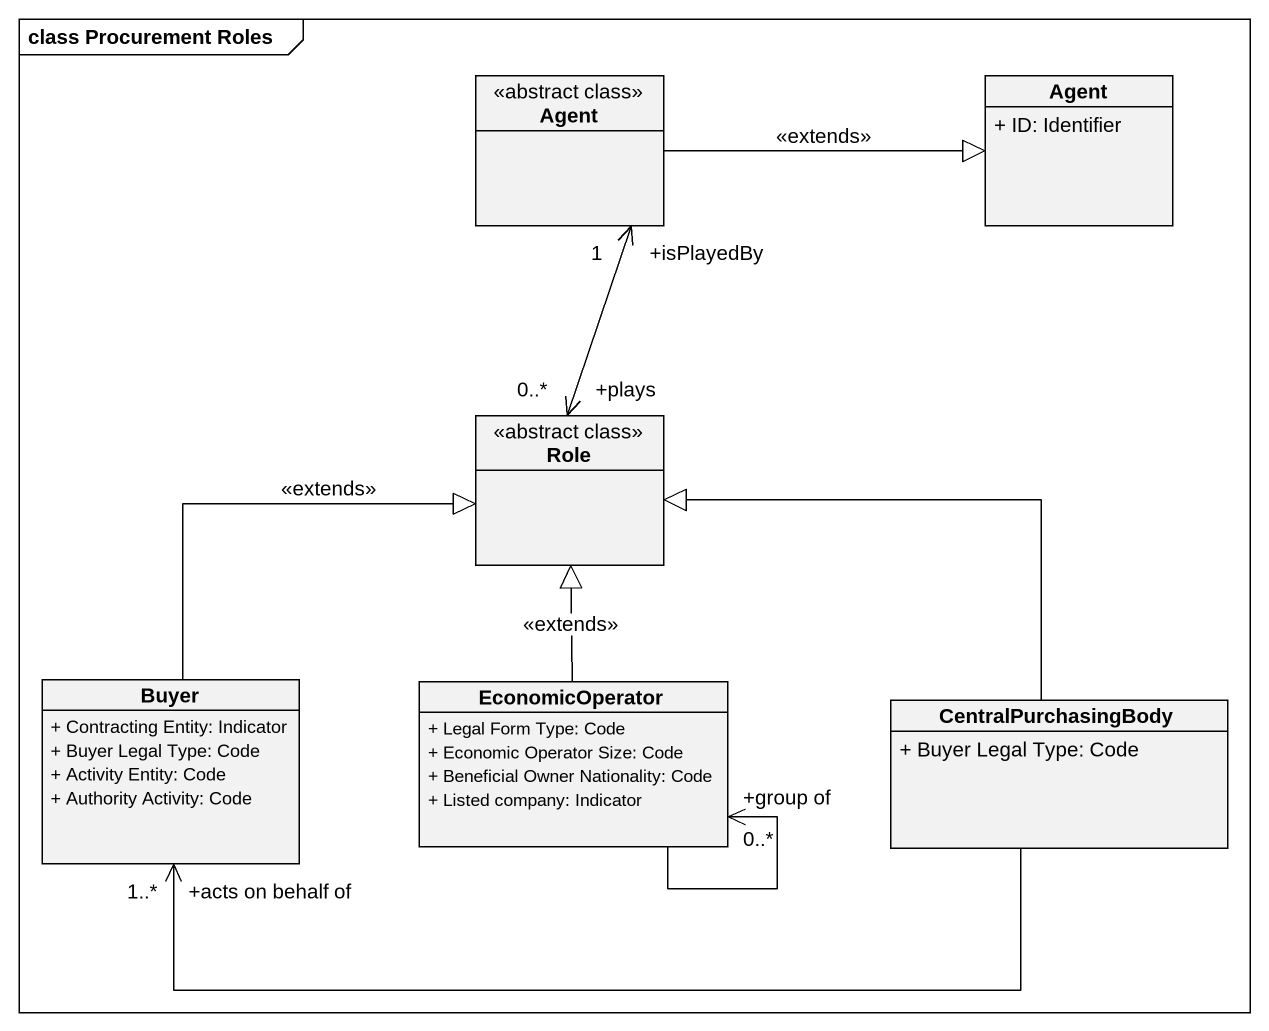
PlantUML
@startuml
mainframe class Procurement Roles
hide circle
hide empty members
skinparam classAttributeIconSize 0
class "Agent" as Agent_ <<abstract class>>
class "Agent" as Agent__2 {
  + ID: Identifier
}
class Role <<abstract class>>
class Buyer {
  + Contracting Entity: Indicator
  + Buyer Legal Type: Code
  + Activity Entity: Code
  + Authority Activity: Code
}
class EconomicOperator {
  + Legal Form Type: Code
  + Economic Operator Size: Code
  + Beneficial Owner Nationality: Code
  + Listed company: Indicator
}
class CentralPurchasingBody {
  + Buyer Legal Type: Code
}
Agent_ -right-|> Agent__2 : <<extends>>
Agent_ "+isPlayedBy\n1" <--> "+plays\n0..*" Role
Buyer -up-|> Role : <<extends>>
EconomicOperator -up-|> Role : <<extends>>
EconomicOperator --> "+group of\n0..*" EconomicOperator
CentralPurchasingBody -left-|> Role
CentralPurchasingBody -left-> "+acts on behalf of\n1..*" Buyer
@enduml
